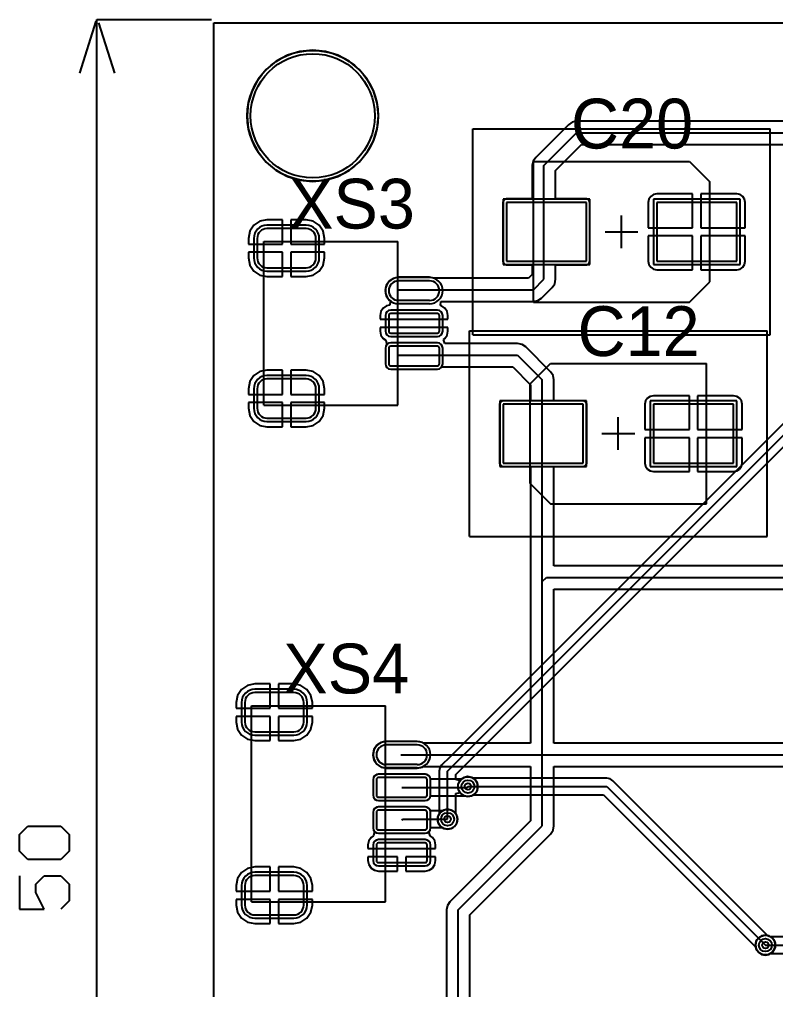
# Model space of a CAD drawing. Header units: millimetres. Extents: x 33 to 142, y 42 to 97.
# Drawn here: x 33.33 to 56.46, y 66.81 to 96.5 of the extents above; entities that cross this region are included whole.
import ezdxf

# ---------------------------------------------------------------- set-up
doc = ezdxf.new("R2010")
doc.units = ezdxf.units.MM
for name, color, linetype in [('BottomLayer', 5, 'Continuous'), ('BottomOverlay', 54, 'Continuous'), ('BottomSolder', 6, 'Continuous'), ('Mechanical13', 56, 'Continuous'), ('Mechanical15', 56, 'Continuous'), ('MultiLayer', 9, 'Continuous'), ('TopLayer', 1, 'Continuous'), ('TopOverlay', 2, 'Continuous'), ('TopPaste', 8, 'Continuous'), ('TopSolder', 216, 'Continuous'), ('ViaHoleLayer', 16, 'Continuous')]:
    doc.layers.add(name, color=color, linetype=linetype)

msp = doc.modelspace()

# ---------------------------------------------------------------- linework, layer by layer
at = {"layer": 'BottomLayer'}
for p, q in [((39.275, 46.375), (39.275, 96.4)), ((39.275, 96.4), (94.9, 96.4)), ((41.531, 95.407), (41.183, 95.221)), ((41.908, 95.521), (41.531, 95.407)), ((42.3, 95.56), (41.908, 95.521)), ((42.692, 95.521), (42.3, 95.56)), ((43.069, 95.407), (42.692, 95.521)), ((43.417, 95.221), (43.069, 95.407)), ((41.183, 95.221), (40.879, 94.971)), ((43.721, 94.971), (43.417, 95.221)), ((40.879, 94.971), (40.629, 94.667)), ((43.971, 94.667), (43.721, 94.971)), ((40.629, 94.667), (40.443, 94.319)), ((44.157, 94.319), (43.971, 94.667)), ((40.443, 94.319), (40.329, 93.942)), ((44.271, 93.942), (44.157, 94.319)), ((40.329, 93.942), (40.29, 93.55)), ((44.31, 93.55), (44.271, 93.942)), ((40.29, 93.55), (40.329, 93.158)), ((44.271, 93.158), (44.31, 93.55)), ((40.329, 93.158), (40.443, 92.781)), ((44.157, 92.781), (44.271, 93.158)), ((40.443, 92.781), (40.629, 92.433)), ((43.971, 92.433), (44.157, 92.781)), ((40.629, 92.433), (40.879, 92.129)), ((43.721, 92.129), (43.971, 92.433)), ((40.879, 92.129), (41.183, 91.879)), ((43.417, 91.879), (43.721, 92.129)), ((41.183, 91.879), (41.531, 91.693)), ((43.069, 91.693), (43.417, 91.879)), ((41.531, 91.693), (41.908, 91.579)), ((41.908, 91.579), (42.3, 91.54)), ((42.3, 91.54), (42.692, 91.579)), ((42.692, 91.579), (43.069, 91.693)), ((56.845, 84.28), (48.032, 75.468)), ((48.212, 75.287), (57.025, 84.1)), ((48.393, 75.107), (57.131, 83.845)), ((48.032, 75.468), (46.495, 73.93)), ((46.675, 73.75), (48.212, 75.287)), ((46.855, 73.57), (48.393, 75.107)), ((46.495, 73.93), (46.245, 73.68)), ((46.245, 73.68), (46.19, 73.598)), ((46.425, 73.5), (46.675, 73.75)), ((46.19, 73.598), (46.17, 73.5)), ((46.17, 73.5), (46.17, 72.184)), ((46.425, 72.025), (46.425, 73.5)), ((46.68, 73.394), (46.855, 73.57)), ((46.68, 73.24), (46.68, 73.394)), ((47.05, 73.331), (46.933, 73.308)), ((47.167, 73.308), (47.05, 73.331)), ((46.807, 73.201), (46.68, 73.24)), ((46.834, 73.241), (46.807, 73.201)), ((46.933, 73.308), (46.834, 73.241)), ((47.209, 73.28), (47.167, 73.308)), ((51.3, 73.28), (47.209, 73.28)), ((51.398, 73.26), (51.3, 73.28)), ((51.48, 73.205), (51.398, 73.26)), ((56.218, 68.467), (51.48, 73.205)), ((46.68, 72.81), (46.807, 72.849)), ((46.68, 72.184), (46.68, 72.81)), ((46.807, 72.849), (46.834, 72.809)), ((46.834, 72.809), (46.933, 72.742)), ((46.933, 72.742), (47.05, 72.719)), ((47.05, 73.025), (51.3, 73.025)), ((47.05, 72.719), (47.167, 72.742)), ((47.167, 72.742), (47.209, 72.77)), ((47.209, 72.77), (51.194, 72.77)), ((51.194, 72.77), (55.858, 68.107)), ((51.3, 73.025), (56.15, 68.175)), ((46.142, 72.142), (46.119, 72.025)), ((46.17, 72.184), (46.142, 72.142)), ((46.708, 72.142), (46.68, 72.184)), ((46.731, 72.025), (46.708, 72.142)), ((46.119, 72.025), (46.142, 71.908)), ((46.142, 71.908), (46.209, 71.809)), ((46.641, 71.809), (46.708, 71.908)), ((46.708, 71.908), (46.731, 72.025)), ((46.209, 71.809), (46.308, 71.742)), ((46.308, 71.742), (46.425, 71.719)), ((46.425, 71.719), (46.542, 71.742)), ((46.542, 71.742), (46.641, 71.809)), ((56.267, 68.458), (56.218, 68.467)), ((56.366, 68.391), (56.267, 68.458)), ((56.433, 68.292), (56.366, 68.391)), ((56.456, 68.175), (56.433, 68.292)), ((55.858, 68.107), (55.867, 68.058)), ((55.867, 68.058), (55.934, 67.959)), ((56.366, 67.959), (56.433, 68.058)), ((56.433, 68.058), (56.456, 68.175)), ((55.934, 67.959), (56.033, 67.892)), ((56.033, 67.892), (56.15, 67.869)), ((56.15, 67.869), (56.267, 67.892)), ((56.267, 67.892), (56.366, 67.959))]:
    msp.add_line(p, q, dxfattribs=at)
for centre, radius in [((42.3, 93.55), 1.9), ((47.05, 73.025), 0.2), ((46.425, 72.025), 0.2), ((56.15, 68.175), 0.2)]:
    msp.add_circle(centre, radius, dxfattribs=at)
at = {"layer": 'BottomOverlay'}
for p, q in [((35.7, 46.27), (35.7, 96.5)), ((35.7, 96.5), (39.2, 96.5)), ((35.175, 94.85), (35.675, 96.45)), ((35.75, 96.4), (36.234, 94.853)), ((33.326, 71.56), (33.58, 71.814)), ((33.326, 71.052), (33.326, 71.56)), ((33.58, 71.814), (34.596, 71.814)), ((34.596, 71.814), (34.85, 71.56)), ((34.85, 71.56), (34.85, 71.052)), ((33.58, 70.799), (33.326, 71.052)), ((34.85, 71.052), (34.596, 70.799)), ((34.596, 70.799), (33.58, 70.799)), ((33.326, 70.291), (33.326, 69.275)), ((33.834, 70.037), (34.088, 70.291)), ((34.088, 70.291), (34.596, 70.291)), ((34.596, 70.291), (34.85, 70.037)), ((33.834, 69.783), (33.834, 70.037)), ((34.088, 69.275), (33.834, 69.783)), ((34.85, 70.037), (34.85, 69.529)), ((34.85, 69.529), (34.596, 69.275)), ((33.326, 69.275), (34.088, 69.275))]:
    msp.add_line(p, q, dxfattribs=at)
at = {"layer": 'BottomSolder'}
for centre, radius in [((42.3, 93.55), 2.002), ((47.05, 73.025), 0.302), ((46.425, 72.025), 0.302), ((56.15, 68.175), 0.302)]:
    msp.add_circle(centre, radius, dxfattribs=at)
at = {"layer": 'Mechanical13'}
for p, q in [((49.05, 92.15), (53.825, 92.15)), ((49.05, 87.85), (49.05, 92.15)), ((53.825, 92.15), (54.45, 91.525)), ((54.45, 88.475), (54.45, 91.525)), ((53.825, 87.85), (54.45, 88.475)), ((49.05, 87.85), (53.825, 87.85)), ((48.95, 85.35), (49.575, 85.975)), ((49.575, 85.975), (54.35, 85.975)), ((54.35, 81.675), (54.35, 85.975)), ((48.95, 82.3), (48.95, 85.35)), ((48.95, 82.3), (49.575, 81.675)), ((49.575, 81.675), (54.35, 81.675))]:
    msp.add_line(p, q, dxfattribs=at)
at = {"layer": 'Mechanical15'}
for p, q in [((47.2, 93.15), (56.3, 93.15)), ((47.2, 86.85), (47.2, 93.15)), ((56.3, 86.85), (56.3, 93.15)), ((51.75, 89.5), (51.75, 90.5)), ((51.25, 90), (52.25, 90)), ((47.1, 86.975), (56.2, 86.975)), ((47.1, 80.675), (47.1, 86.975)), ((47.2, 86.85), (56.3, 86.85)), ((56.2, 80.675), (56.2, 86.975)), ((51.65, 83.325), (51.65, 84.325)), ((51.15, 83.825), (52.15, 83.825)), ((47.1, 80.675), (56.2, 80.675))]:
    msp.add_line(p, q, dxfattribs=at)
at = {"layer": 'MultiLayer'}
for centre, radius in [((42.3, 93.55), 1.9), ((47.05, 73.025), 0.2), ((46.425, 72.025), 0.2), ((56.15, 68.175), 0.2)]:
    msp.add_circle(centre, radius, dxfattribs=at)
at = {"layer": 'TopLayer'}
for p, q in [((39.275, 46.606), (39.275, 96.4)), ((39.275, 96.4), (94.9, 96.4)), ((41.531, 95.407), (41.183, 95.221)), ((41.908, 95.521), (41.531, 95.407)), ((42.3, 95.56), (41.908, 95.521)), ((42.692, 95.521), (42.3, 95.56)), ((43.069, 95.407), (42.692, 95.521)), ((43.417, 95.221), (43.069, 95.407)), ((41.183, 95.221), (40.879, 94.971)), ((43.721, 94.971), (43.417, 95.221)), ((40.879, 94.971), (40.629, 94.667)), ((43.971, 94.667), (43.721, 94.971)), ((40.629, 94.667), (40.443, 94.319)), ((44.157, 94.319), (43.971, 94.667)), ((40.443, 94.319), (40.329, 93.942)), ((44.271, 93.942), (44.157, 94.319)), ((40.329, 93.942), (40.29, 93.55)), ((44.31, 93.55), (44.271, 93.942)), ((40.29, 93.55), (40.329, 93.158)), ((44.271, 93.158), (44.31, 93.55)), ((50.123, 93.277), (49.123, 92.277)), ((50.238, 93.355), (50.123, 93.277)), ((50.375, 93.382), (50.238, 93.355)), ((74.475, 93.382), (50.375, 93.382)), ((40.329, 93.158), (40.443, 92.781)), ((44.157, 92.781), (44.271, 93.158)), ((49.375, 92.025), (50.375, 93.025)), ((50.375, 93.025), (59.52, 93.025)), ((40.443, 92.781), (40.629, 92.433)), ((43.971, 92.433), (44.157, 92.781)), ((49.732, 91.877), (50.523, 92.668)), ((50.523, 92.668), (59.163, 92.668)), ((40.629, 92.433), (40.879, 92.129)), ((43.721, 92.129), (43.971, 92.433)), ((40.879, 92.129), (41.183, 91.879)), ((43.417, 91.879), (43.721, 92.129)), ((49.045, 92.162), (49.018, 92.025)), ((49.123, 92.277), (49.045, 92.162)), ((41.183, 91.879), (41.531, 91.693)), ((43.069, 91.693), (43.417, 91.879)), ((49.018, 92.025), (49.018, 91.008)), ((49.375, 88.55), (49.375, 92.025)), ((49.732, 91.008), (49.732, 91.877)), ((41.531, 91.693), (41.908, 91.579)), ((41.908, 91.579), (42.3, 91.54)), ((42.3, 91.54), (42.692, 91.579)), ((42.692, 91.579), (43.069, 91.693)), ((52.726, 91.139), (52.642, 91.083)), ((52.825, 91.159), (52.726, 91.139)), ((53.923, 91.159), (52.825, 91.159)), ((53.923, 90.127), (53.923, 91.159)), ((55.275, 91.159), (54.177, 91.159)), ((54.177, 91.159), (54.177, 90.127)), ((55.374, 91.139), (55.275, 91.159)), ((55.458, 91.083), (55.374, 91.139)), ((48.148, 90.977), (48.117, 90.9)), ((48.117, 90.9), (48.117, 89.1)), ((48.225, 91.008), (48.148, 90.977)), ((49.018, 91.008), (48.225, 91.008)), ((50.675, 90.9), (48.225, 90.9)), ((48.225, 90.9), (48.225, 89.1)), ((50.675, 91.008), (49.732, 91.008)), ((50.752, 90.977), (50.675, 91.008)), ((50.675, 89.1), (50.675, 90.9)), ((50.783, 90.9), (50.752, 90.977)), ((50.783, 89.1), (50.783, 90.9)), ((52.586, 90.999), (52.566, 90.9)), ((52.566, 90.9), (52.566, 90.127)), ((52.642, 91.083), (52.586, 90.999)), ((55.275, 90.9), (52.825, 90.9)), ((52.825, 90.9), (52.825, 89.1)), ((55.275, 89.1), (55.275, 90.9)), ((55.514, 90.999), (55.458, 91.083)), ((55.534, 90.9), (55.514, 90.999)), ((55.534, 90.127), (55.534, 90.9)), ((40.684, 90.322), (40.501, 90.199)), ((40.9, 90.365), (40.684, 90.322)), ((41.373, 90.365), (40.9, 90.365)), ((41.373, 89.627), (41.373, 90.365)), ((42.1, 90.365), (41.627, 90.365)), ((41.627, 90.365), (41.627, 89.627)), ((42.316, 90.322), (42.1, 90.365)), ((42.499, 90.199), (42.316, 90.322)), ((40.378, 90.016), (40.335, 89.8)), ((40.501, 90.199), (40.378, 90.016)), ((42.1, 90.1), (40.9, 90.1)), ((42.622, 90.016), (42.499, 90.199)), ((42.665, 89.8), (42.622, 90.016)), ((52.566, 90.127), (53.923, 90.127)), ((54.177, 90.127), (55.534, 90.127)), ((40.335, 89.8), (40.335, 89.627)), ((40.6, 89.8), (40.6, 89.2)), ((42.4, 89.2), (42.4, 89.8)), ((42.665, 89.627), (42.665, 89.8)), ((53.923, 89.873), (52.566, 89.873)), ((52.566, 89.873), (52.566, 89.1)), ((53.923, 88.841), (53.923, 89.873)), ((55.534, 89.873), (54.177, 89.873)), ((54.177, 89.873), (54.177, 88.841)), ((55.534, 89.1), (55.534, 89.873)), ((40.335, 89.627), (41.373, 89.627)), ((41.373, 89.373), (40.335, 89.373)), ((40.335, 89.373), (40.335, 89.2)), ((41.373, 88.635), (41.373, 89.373)), ((41.627, 89.627), (42.665, 89.627)), ((42.665, 89.373), (41.627, 89.373)), ((41.627, 89.373), (41.627, 88.635)), ((42.665, 89.2), (42.665, 89.373)), ((40.335, 89.2), (40.378, 88.984)), ((42.622, 88.984), (42.665, 89.2)), ((48.117, 89.1), (48.148, 89.023)), ((48.225, 89.1), (50.675, 89.1)), ((50.752, 89.023), (50.783, 89.1)), ((52.566, 89.1), (52.586, 89.001)), ((52.825, 89.1), (55.275, 89.1)), ((55.514, 89.001), (55.534, 89.1)), ((40.378, 88.984), (40.501, 88.801)), ((40.501, 88.801), (40.684, 88.678)), ((40.9, 88.9), (42.1, 88.9)), ((42.316, 88.678), (42.499, 88.801)), ((42.499, 88.801), (42.622, 88.984)), ((48.148, 89.023), (48.225, 88.992)), ((48.225, 88.992), (49.018, 88.992)), ((49.018, 88.992), (49.018, 88.698)), ((49.732, 88.55), (49.732, 88.992)), ((49.732, 88.992), (50.675, 88.992)), ((50.675, 88.992), (50.752, 89.023)), ((52.586, 89.001), (52.642, 88.917)), ((52.642, 88.917), (52.726, 88.861)), ((52.726, 88.861), (52.825, 88.841)), ((52.825, 88.841), (53.923, 88.841)), ((54.177, 88.841), (55.275, 88.841)), ((55.275, 88.841), (55.374, 88.861)), ((55.374, 88.861), (55.458, 88.917)), ((55.458, 88.917), (55.514, 89.001)), ((40.684, 88.678), (40.9, 88.635)), ((40.9, 88.635), (41.373, 88.635)), ((41.627, 88.635), (42.1, 88.635)), ((42.1, 88.635), (42.316, 88.678)), ((44.637, 88.488), (44.548, 88.356)), ((44.769, 88.577), (44.637, 88.488)), ((44.925, 88.608), (44.769, 88.577)), ((45.875, 88.608), (44.925, 88.608)), ((45.875, 88.5), (44.925, 88.5)), ((46.006, 88.582), (45.875, 88.608)), ((48.902, 88.582), (46.006, 88.582)), ((49.018, 88.698), (48.902, 88.582)), ((49.05, 88.225), (49.375, 88.55)), ((49.705, 88.413), (49.732, 88.55)), ((44.548, 88.356), (44.517, 88.2)), ((44.517, 88.2), (44.548, 88.044)), ((44.9, 88.225), (49.05, 88.225)), ((49.302, 87.973), (49.627, 88.298)), ((49.627, 88.298), (49.705, 88.413)), ((44.548, 88.044), (44.637, 87.912)), ((44.637, 87.912), (44.678, 87.884)), ((44.678, 87.884), (44.679, 87.863)), ((45.875, 87.9), (44.925, 87.9)), ((49.05, 87.868), (49.187, 87.895)), ((49.187, 87.895), (49.302, 87.973)), ((44.459, 87.666), (44.389, 87.563)), ((44.562, 87.736), (44.459, 87.666)), ((44.646, 87.752), (44.562, 87.736)), ((44.679, 87.863), (44.646, 87.752)), ((46.211, 87.741), (46.223, 87.868)), ((46.238, 87.736), (46.211, 87.741)), ((46.223, 87.868), (49.05, 87.868)), ((46.341, 87.666), (46.238, 87.736)), ((46.411, 87.563), (46.341, 87.666)), ((44.389, 87.563), (44.365, 87.44)), ((44.365, 87.44), (44.365, 87.327)), ((44.365, 87.327), (46.435, 87.327)), ((44.625, 87.44), (44.625, 86.96)), ((46.115, 87.5), (44.685, 87.5)), ((46.175, 86.96), (46.175, 87.44)), ((46.435, 87.44), (46.411, 87.563)), ((46.435, 87.327), (46.435, 87.44)), ((46.435, 87.073), (44.365, 87.073)), ((44.365, 87.073), (44.365, 86.96)), ((46.435, 86.96), (46.435, 87.073)), ((44.365, 86.96), (44.389, 86.837)), ((44.389, 86.837), (44.459, 86.734)), ((44.459, 86.734), (44.533, 86.684)), ((44.685, 86.9), (46.115, 86.9)), ((46.304, 86.709), (46.341, 86.734)), ((46.343, 86.582), (46.304, 86.709)), ((46.341, 86.734), (46.411, 86.837)), ((46.411, 86.837), (46.435, 86.96)), ((44.534, 86.502), (44.522, 86.44)), ((44.522, 86.44), (44.522, 85.96)), ((44.533, 86.684), (44.559, 86.592)), ((44.557, 86.536), (44.534, 86.502)), ((44.559, 86.592), (44.557, 86.536)), ((44.625, 86.44), (44.625, 85.96)), ((46.115, 86.5), (44.685, 86.5)), ((46.175, 85.96), (46.175, 86.44)), ((48.569, 86.582), (46.343, 86.582)), ((48.706, 86.555), (48.569, 86.582)), ((48.821, 86.477), (48.706, 86.555)), ((49.577, 85.721), (48.821, 86.477)), ((44.9, 86.225), (48.569, 86.225)), ((48.569, 86.225), (49.325, 85.469)), ((44.522, 85.96), (44.534, 85.898)), ((44.534, 85.898), (44.57, 85.845)), ((44.57, 85.845), (44.623, 85.809)), ((44.623, 85.809), (44.685, 85.797)), ((44.685, 85.9), (46.115, 85.9)), ((44.685, 85.797), (46.115, 85.797)), ((46.115, 85.797), (46.177, 85.809)), ((46.177, 85.809), (46.23, 85.845)), ((46.23, 85.845), (46.246, 85.868)), ((46.246, 85.868), (48.421, 85.868)), ((48.421, 85.868), (48.968, 85.321)), ((40.501, 85.599), (40.378, 85.416)), ((40.684, 85.722), (40.501, 85.599)), ((40.9, 85.765), (40.684, 85.722)), ((41.373, 85.765), (40.9, 85.765)), ((42.1, 85.5), (40.9, 85.5)), ((41.373, 85.027), (41.373, 85.765)), ((42.1, 85.765), (41.627, 85.765)), ((41.627, 85.765), (41.627, 85.027)), ((42.316, 85.722), (42.1, 85.765)), ((42.499, 85.599), (42.316, 85.722)), ((42.622, 85.416), (42.499, 85.599)), ((49.655, 85.606), (49.577, 85.721)), ((49.682, 85.469), (49.655, 85.606)), ((40.378, 85.416), (40.335, 85.2)), ((40.335, 85.2), (40.335, 85.027)), ((40.6, 85.2), (40.6, 84.6)), ((42.4, 84.6), (42.4, 85.2)), ((42.665, 85.2), (42.622, 85.416)), ((42.665, 85.027), (42.665, 85.2)), ((48.968, 85.321), (48.968, 84.833)), ((49.325, 79.3), (49.325, 85.469)), ((49.682, 84.833), (49.682, 85.469)), ((40.335, 85.027), (41.373, 85.027)), ((41.627, 85.027), (42.665, 85.027)), ((52.542, 84.908), (52.486, 84.824)), ((52.626, 84.964), (52.542, 84.908)), ((52.725, 84.984), (52.626, 84.964)), ((53.823, 84.984), (52.725, 84.984)), ((53.823, 83.952), (53.823, 84.984)), ((55.175, 84.984), (54.077, 84.984)), ((54.077, 84.984), (54.077, 83.952)), ((55.274, 84.964), (55.175, 84.984)), ((55.358, 84.908), (55.274, 84.964)), ((55.414, 84.824), (55.358, 84.908)), ((41.373, 84.773), (40.335, 84.773)), ((40.335, 84.773), (40.335, 84.6)), ((41.373, 84.035), (41.373, 84.773)), ((42.665, 84.773), (41.627, 84.773)), ((41.627, 84.773), (41.627, 84.035)), ((42.665, 84.6), (42.665, 84.773)), ((48.048, 84.802), (48.017, 84.725)), ((48.017, 84.725), (48.017, 82.925)), ((48.125, 84.833), (48.048, 84.802)), ((48.968, 84.833), (48.125, 84.833)), ((50.575, 84.725), (48.125, 84.725)), ((48.125, 84.725), (48.125, 82.925)), ((50.575, 84.833), (49.682, 84.833)), ((50.652, 84.802), (50.575, 84.833)), ((50.575, 82.925), (50.575, 84.725)), ((50.683, 84.725), (50.652, 84.802)), ((50.683, 82.925), (50.683, 84.725)), ((52.486, 84.824), (52.466, 84.725)), ((52.466, 84.725), (52.466, 83.952)), ((55.175, 84.725), (52.725, 84.725)), ((52.725, 84.725), (52.725, 82.925)), ((55.175, 82.925), (55.175, 84.725)), ((55.434, 84.725), (55.414, 84.824)), ((55.434, 83.952), (55.434, 84.725)), ((40.335, 84.6), (40.378, 84.384)), ((40.378, 84.384), (40.501, 84.201)), ((42.499, 84.201), (42.622, 84.384)), ((42.622, 84.384), (42.665, 84.6)), ((40.501, 84.201), (40.684, 84.078)), ((40.684, 84.078), (40.9, 84.035)), ((40.9, 84.3), (42.1, 84.3)), ((40.9, 84.035), (41.373, 84.035)), ((41.627, 84.035), (42.1, 84.035)), ((42.1, 84.035), (42.316, 84.078)), ((42.316, 84.078), (42.499, 84.201)), ((52.466, 83.952), (53.823, 83.952)), ((54.077, 83.952), (55.434, 83.952)), ((53.823, 83.698), (52.466, 83.698)), ((52.466, 83.698), (52.466, 82.925)), ((53.823, 82.666), (53.823, 83.698)), ((55.434, 83.698), (54.077, 83.698)), ((54.077, 83.698), (54.077, 82.666)), ((55.434, 82.925), (55.434, 83.698)), ((48.017, 82.925), (48.048, 82.848)), ((48.048, 82.848), (48.125, 82.817)), ((48.125, 82.925), (50.575, 82.925)), ((50.575, 82.817), (50.652, 82.848)), ((50.652, 82.848), (50.683, 82.925)), ((52.466, 82.925), (52.486, 82.826)), ((52.486, 82.826), (52.542, 82.742)), ((52.725, 82.925), (55.175, 82.925)), ((55.358, 82.742), (55.414, 82.826)), ((55.414, 82.826), (55.434, 82.925)), ((48.125, 82.817), (48.968, 82.817)), ((48.968, 82.817), (48.968, 79.3)), ((49.682, 79.782), (49.682, 82.817)), ((49.682, 82.817), (50.575, 82.817)), ((52.542, 82.742), (52.626, 82.686)), ((52.626, 82.686), (52.725, 82.666)), ((52.725, 82.666), (53.823, 82.666)), ((54.077, 82.666), (55.175, 82.666)), ((55.175, 82.666), (55.274, 82.686)), ((55.274, 82.686), (55.358, 82.742)), ((56.742, 79.782), (49.682, 79.782)), ((48.968, 79.3), (48.968, 74.357)), ((49.325, 79.3), (49.45, 79.425)), ((49.325, 74), (49.325, 79.3)), ((49.45, 79.425), (57.5, 79.425)), ((49.682, 74.357), (49.682, 79.068)), ((49.682, 79.068), (56.742, 79.068)), ((40.126, 75.999), (40.003, 75.816)), ((40.309, 76.122), (40.126, 75.999)), ((40.525, 76.165), (40.309, 76.122)), ((40.998, 76.165), (40.525, 76.165)), ((40.998, 75.427), (40.998, 76.165)), ((41.725, 76.165), (41.252, 76.165)), ((41.252, 76.165), (41.252, 75.427)), ((41.941, 76.122), (41.725, 76.165)), ((42.124, 75.999), (41.941, 76.122)), ((42.247, 75.816), (42.124, 75.999)), ((40.003, 75.816), (39.96, 75.6)), ((41.725, 75.9), (40.525, 75.9)), ((42.29, 75.6), (42.247, 75.816)), ((39.96, 75.6), (39.96, 75.427)), ((39.96, 75.427), (40.998, 75.427)), ((40.225, 75.6), (40.225, 75)), ((41.252, 75.427), (42.29, 75.427)), ((42.025, 75), (42.025, 75.6)), ((42.29, 75.427), (42.29, 75.6)), ((40.998, 75.173), (39.96, 75.173)), ((39.96, 75.173), (39.96, 75)), ((40.998, 74.435), (40.998, 75.173)), ((42.29, 75.173), (41.252, 75.173)), ((41.252, 75.173), (41.252, 74.435)), ((42.29, 75), (42.29, 75.173)), ((39.96, 75), (40.003, 74.784)), ((42.247, 74.784), (42.29, 75)), ((40.003, 74.784), (40.126, 74.601)), ((40.126, 74.601), (40.309, 74.478)), ((40.525, 74.7), (41.725, 74.7)), ((41.941, 74.478), (42.124, 74.601)), ((42.124, 74.601), (42.247, 74.784)), ((40.309, 74.478), (40.525, 74.435)), ((40.525, 74.435), (40.998, 74.435)), ((41.252, 74.435), (41.725, 74.435)), ((41.725, 74.435), (41.941, 74.478)), ((44.262, 74.288), (44.173, 74.156)), ((44.394, 74.377), (44.262, 74.288)), ((44.55, 74.408), (44.394, 74.377)), ((45.5, 74.408), (44.55, 74.408)), ((45.5, 74.3), (44.55, 74.3)), ((45.656, 74.377), (45.5, 74.408)), ((45.686, 74.357), (45.656, 74.377)), ((48.968, 74.357), (45.686, 74.357)), ((61.643, 74.357), (49.682, 74.357)), ((44.173, 74.156), (44.142, 74)), ((44.142, 74), (44.173, 73.844)), ((45, 74), (45.025, 74)), ((45.025, 74), (49.325, 74)), ((49.325, 74), (62, 74)), ((49.325, 71.825), (49.325, 74)), ((44.173, 73.844), (44.262, 73.712)), ((44.262, 73.712), (44.394, 73.623)), ((44.394, 73.623), (44.55, 73.592)), ((45.5, 73.7), (44.55, 73.7)), ((45.5, 73.592), (45.656, 73.623)), ((45.656, 73.623), (45.686, 73.643)), ((45.686, 73.643), (48.968, 73.643)), ((48.968, 73.643), (48.968, 71.973)), ((49.682, 71.825), (49.682, 73.643)), ((49.682, 73.643), (62, 73.643)), ((44.195, 73.355), (44.159, 73.302)), ((44.248, 73.391), (44.195, 73.355)), ((44.31, 73.403), (44.248, 73.391)), ((45.74, 73.403), (44.31, 73.403)), ((44.55, 73.592), (45.5, 73.592)), ((45.802, 73.391), (45.74, 73.403)), ((45.855, 73.355), (45.802, 73.391)), ((45.891, 73.302), (45.855, 73.355)), ((47.05, 73.331), (46.933, 73.308)), ((47.167, 73.308), (47.05, 73.331)), ((44.159, 73.302), (44.147, 73.24)), ((44.147, 73.24), (44.147, 72.76)), ((44.25, 73.24), (44.25, 72.76)), ((45.74, 73.3), (44.31, 73.3)), ((45.8, 72.76), (45.8, 73.24)), ((45.9, 73.255), (45.891, 73.302)), ((46.854, 73.255), (45.9, 73.255)), ((46.933, 73.308), (46.854, 73.255)), ((47.266, 73.241), (47.167, 73.308)), ((47.333, 73.142), (47.266, 73.241)), ((47.356, 73.025), (47.333, 73.142)), ((44.147, 72.76), (44.159, 72.698)), ((45.025, 73), (47.025, 73)), ((45.891, 72.698), (45.9, 72.745)), ((45.9, 72.745), (46.929, 72.745)), ((46.929, 72.745), (46.933, 72.742)), ((46.933, 72.742), (47.05, 72.719)), ((47.025, 73), (47.05, 73.025)), ((47.05, 72.719), (47.167, 72.742)), ((47.167, 72.742), (47.266, 72.809)), ((47.266, 72.809), (47.333, 72.908)), ((47.333, 72.908), (47.356, 73.025)), ((44.159, 72.698), (44.195, 72.645)), ((44.195, 72.645), (44.248, 72.609)), ((44.248, 72.609), (44.31, 72.597)), ((44.31, 72.7), (45.74, 72.7)), ((44.31, 72.597), (45.74, 72.597)), ((45.74, 72.597), (45.802, 72.609)), ((45.802, 72.609), (45.855, 72.645)), ((45.855, 72.645), (45.891, 72.698)), ((44.159, 72.302), (44.147, 72.24)), ((44.147, 72.24), (44.147, 71.76)), ((44.195, 72.355), (44.159, 72.302)), ((44.248, 72.391), (44.195, 72.355)), ((44.31, 72.403), (44.248, 72.391)), ((44.25, 72.24), (44.25, 71.76)), ((45.74, 72.403), (44.31, 72.403)), ((45.74, 72.3), (44.31, 72.3)), ((45.802, 72.391), (45.74, 72.403)), ((45.8, 71.76), (45.8, 72.24)), ((45.855, 72.355), (45.802, 72.391)), ((45.891, 72.302), (45.855, 72.355)), ((45.895, 72.28), (45.891, 72.302)), ((46.266, 72.28), (45.895, 72.28)), ((46.308, 72.308), (46.266, 72.28)), ((46.425, 72.331), (46.308, 72.308)), ((46.542, 72.308), (46.425, 72.331)), ((46.641, 72.241), (46.542, 72.308)), ((46.708, 72.142), (46.641, 72.241)), ((46.731, 72.025), (46.708, 72.142)), ((45.025, 72), (45.05, 72.025)), ((45.05, 72.025), (46.425, 72.025)), ((48.968, 71.973), (46.498, 69.502)), ((46.641, 71.809), (46.708, 71.908)), ((46.708, 71.908), (46.731, 72.025)), ((44.147, 71.76), (44.159, 71.698)), ((44.184, 71.608), (44.158, 71.516)), ((44.159, 71.698), (44.182, 71.664)), ((44.182, 71.664), (44.184, 71.608)), ((44.31, 71.7), (45.74, 71.7)), ((45.866, 71.608), (45.868, 71.664)), ((45.892, 71.516), (45.866, 71.608)), ((45.868, 71.664), (45.891, 71.698)), ((45.891, 71.698), (45.903, 71.76)), ((45.903, 71.76), (45.903, 71.77)), ((45.903, 71.77), (46.266, 71.77)), ((46.266, 71.77), (46.308, 71.742)), ((46.308, 71.742), (46.425, 71.719)), ((46.425, 71.719), (46.542, 71.742)), ((46.542, 71.742), (46.641, 71.809)), ((46.75, 69.25), (49.325, 71.825)), ((47.107, 69.102), (49.577, 71.573)), ((49.577, 71.573), (49.655, 71.688)), ((49.655, 71.688), (49.682, 71.825)), ((44.014, 71.363), (43.99, 71.24)), ((44.084, 71.466), (44.014, 71.363)), ((44.158, 71.516), (44.084, 71.466)), ((45.74, 71.3), (44.31, 71.3)), ((45.966, 71.466), (45.892, 71.516)), ((46.036, 71.363), (45.966, 71.466)), ((46.06, 71.24), (46.036, 71.363)), ((43.99, 71.24), (43.99, 71.127)), ((43.99, 71.127), (46.06, 71.127)), ((44.25, 71.24), (44.25, 70.76)), ((45.8, 70.76), (45.8, 71.24)), ((46.06, 71.127), (46.06, 71.24)), ((44.898, 70.873), (43.99, 70.873)), ((43.99, 70.873), (43.99, 70.76)), ((43.99, 70.76), (44.014, 70.637)), ((44.31, 70.7), (45.74, 70.7)), ((44.898, 70.44), (44.898, 70.873)), ((46.06, 70.873), (45.152, 70.873)), ((45.152, 70.873), (45.152, 70.44)), ((46.036, 70.637), (46.06, 70.76)), ((46.06, 70.76), (46.06, 70.873)), ((40.126, 70.399), (40.003, 70.216)), ((40.309, 70.522), (40.126, 70.399)), ((40.525, 70.565), (40.309, 70.522)), ((40.998, 70.565), (40.525, 70.565)), ((40.998, 69.827), (40.998, 70.565)), ((41.725, 70.565), (41.252, 70.565)), ((41.252, 70.565), (41.252, 69.827)), ((41.941, 70.522), (41.725, 70.565)), ((42.124, 70.399), (41.941, 70.522)), ((42.247, 70.216), (42.124, 70.399)), ((44.014, 70.637), (44.084, 70.534)), ((44.084, 70.534), (44.187, 70.464)), ((44.187, 70.464), (44.31, 70.44)), ((44.31, 70.44), (44.898, 70.44)), ((45.152, 70.44), (45.74, 70.44)), ((45.74, 70.44), (45.863, 70.464)), ((45.863, 70.464), (45.966, 70.534)), ((45.966, 70.534), (46.036, 70.637)), ((40.003, 70.216), (39.96, 70)), ((41.725, 70.3), (40.525, 70.3)), ((42.29, 70), (42.247, 70.216)), ((39.96, 70), (39.96, 69.827)), ((39.96, 69.827), (40.998, 69.827)), ((40.225, 70), (40.225, 69.4)), ((41.252, 69.827), (42.29, 69.827)), ((42.025, 69.4), (42.025, 70)), ((42.29, 69.827), (42.29, 70)), ((40.998, 69.573), (39.96, 69.573)), ((39.96, 69.573), (39.96, 69.4)), ((40.998, 68.835), (40.998, 69.573)), ((42.29, 69.573), (41.252, 69.573)), ((41.252, 69.573), (41.252, 68.835)), ((42.29, 69.4), (42.29, 69.573)), ((46.498, 69.502), (46.42, 69.387)), ((39.96, 69.4), (40.003, 69.184)), ((40.003, 69.184), (40.126, 69.001)), ((42.124, 69.001), (42.247, 69.184)), ((42.247, 69.184), (42.29, 69.4)), ((46.42, 69.387), (46.393, 69.25)), ((46.393, 69.25), (46.393, 60.658)), ((46.75, 60.375), (46.75, 69.25)), ((40.126, 69.001), (40.309, 68.878)), ((40.309, 68.878), (40.525, 68.835)), ((40.525, 69.1), (41.725, 69.1)), ((41.725, 68.835), (41.941, 68.878)), ((41.941, 68.878), (42.124, 69.001)), ((47.107, 60.658), (47.107, 69.102)), ((40.525, 68.835), (40.998, 68.835)), ((41.252, 68.835), (41.725, 68.835)), ((55.867, 68.292), (55.844, 68.175)), ((55.934, 68.391), (55.867, 68.292)), ((56.033, 68.458), (55.934, 68.391)), ((56.15, 68.481), (56.033, 68.458)), ((56.267, 68.458), (56.15, 68.481)), ((56.309, 68.43), (56.267, 68.458)), ((62.4, 68.43), (56.309, 68.43)), ((55.844, 68.175), (55.867, 68.058)), ((55.867, 68.058), (55.934, 67.959)), ((56.15, 68.175), (62.4, 68.175)), ((55.934, 67.959), (56.033, 67.892)), ((56.033, 67.892), (56.15, 67.869)), ((56.15, 67.869), (56.267, 67.892)), ((56.267, 67.892), (56.309, 67.92)), ((56.309, 67.92), (62.294, 67.92))]:
    msp.add_line(p, q, dxfattribs=at)
for centre, radius in [((42.3, 93.55), 1.9), ((47.05, 73.025), 0.2), ((46.425, 72.025), 0.2), ((56.15, 68.175), 0.2)]:
    msp.add_circle(centre, radius, dxfattribs=at)
for centre, radius, start, end in [((40.9, 89.8), 0.3, 90, 180), ((42.1, 89.8), 0.3, 0, 90), ((40.9, 89.2), 0.3, 180, 270), ((42.1, 89.2), 0.3, 270, 0), ((44.925, 88.2), 0.3, 90, 270), ((45.875, 88.2), 0.3, 270, 90), ((44.685, 87.44), 0.06, 90, 180), ((46.115, 87.44), 0.06, 0, 90), ((44.685, 86.96), 0.06, 180, 270), ((46.115, 86.96), 0.06, 270, 0), ((44.685, 86.44), 0.06, 90, 180), ((46.115, 86.44), 0.06, 0, 90), ((44.685, 85.96), 0.06, 180, 270), ((46.115, 85.96), 0.06, 270, 0), ((40.9, 85.2), 0.3, 90, 180), ((42.1, 85.2), 0.3, 0, 90), ((40.9, 84.6), 0.3, 180, 270), ((42.1, 84.6), 0.3, 270, 0), ((40.525, 75.6), 0.3, 90, 180), ((41.725, 75.6), 0.3, 0, 90), ((40.525, 75), 0.3, 180, 270), ((41.725, 75), 0.3, 270, 0), ((44.55, 74), 0.3, 90, 270), ((45.5, 74), 0.3, 270, 90), ((44.31, 73.24), 0.06, 90, 180), ((45.74, 73.24), 0.06, 0, 90), ((44.31, 72.76), 0.06, 180, 270), ((45.74, 72.76), 0.06, 270, 0), ((44.31, 72.24), 0.06, 90, 180), ((45.74, 72.24), 0.06, 0, 90), ((44.31, 71.76), 0.06, 180, 270), ((45.74, 71.76), 0.06, 270, 0), ((44.31, 71.24), 0.06, 90, 180), ((45.74, 71.24), 0.06, 0, 90), ((44.31, 70.76), 0.06, 180, 270), ((45.74, 70.76), 0.06, 270, 0), ((40.525, 70), 0.3, 90, 180), ((41.725, 70), 0.3, 0, 90), ((40.525, 69.4), 0.3, 180, 270), ((41.725, 69.4), 0.3, 270, 0)]:
    msp.add_arc(centre, radius, start, end, dxfattribs=at)
at = {"layer": 'TopOverlay'}
for p, q in [((39.275, 46.375), (39.275, 96.4)), ((39.275, 96.4), (142.075, 96.4)), ((49.05, 92.15), (53.825, 92.15)), ((49.05, 91.2), (49.05, 92.15)), ((53.825, 92.15), (54.45, 91.525)), ((54.45, 91.2), (54.45, 91.525)), ((40.8, 84.7), (40.8, 89.7)), ((40.8, 89.7), (43.8, 89.7)), ((43.2, 89.7), (44.9, 89.7)), ((44.9, 84.7), (44.9, 89.7)), ((49.05, 87.85), (49.05, 88.8)), ((54.45, 88.475), (54.45, 88.8)), ((53.825, 87.85), (54.45, 88.475)), ((49.05, 87.85), (53.825, 87.85)), ((40.8, 84.7), (40.8, 86.2)), ((48.95, 85.35), (49.575, 85.975)), ((49.575, 85.975), (54.35, 85.975)), ((54.35, 85.025), (54.35, 85.975)), ((48.95, 85.025), (48.95, 85.35)), ((40.8, 84.7), (44.9, 84.7)), ((48.95, 82.3), (48.95, 82.625)), ((54.35, 81.675), (54.35, 82.625)), ((48.95, 82.3), (49.575, 81.675)), ((49.575, 81.675), (54.35, 81.675)), ((40.425, 75.5), (43.425, 75.5)), ((40.425, 70.5), (40.425, 75.5)), ((42.825, 75.5), (44.525, 75.5)), ((44.525, 69.5), (44.525, 75.5)), ((40.425, 69.5), (40.425, 71)), ((40.425, 69.5), (44.525, 69.5))]:
    msp.add_line(p, q, dxfattribs=at)
at = {"layer": 'TopPaste'}
for p, q in [((50.675, 90.9), (48.225, 90.9)), ((48.225, 90.9), (48.225, 89.1)), ((50.675, 89.1), (50.675, 90.9)), ((55.275, 90.9), (52.825, 90.9)), ((52.825, 90.9), (52.825, 89.1)), ((55.275, 89.1), (55.275, 90.9)), ((42.1, 90.1), (40.9, 90.1)), ((40.6, 89.8), (40.6, 89.2)), ((42.4, 89.2), (42.4, 89.8)), ((48.225, 89.1), (50.675, 89.1)), ((52.825, 89.1), (55.275, 89.1)), ((40.9, 88.9), (42.1, 88.9)), ((45.875, 88.5), (44.925, 88.5)), ((45.875, 87.9), (44.925, 87.9)), ((44.625, 87.44), (44.625, 86.96)), ((46.115, 87.5), (44.685, 87.5)), ((46.175, 86.96), (46.175, 87.44)), ((44.685, 86.9), (46.115, 86.9)), ((44.625, 86.44), (44.625, 85.96)), ((46.115, 86.5), (44.685, 86.5)), ((46.175, 85.96), (46.175, 86.44)), ((44.685, 85.9), (46.115, 85.9)), ((42.1, 85.5), (40.9, 85.5)), ((40.6, 85.2), (40.6, 84.6)), ((42.4, 84.6), (42.4, 85.2)), ((50.575, 84.725), (48.125, 84.725)), ((48.125, 84.725), (48.125, 82.925)), ((50.575, 82.925), (50.575, 84.725)), ((55.175, 84.725), (52.725, 84.725)), ((52.725, 84.725), (52.725, 82.925)), ((55.175, 82.925), (55.175, 84.725)), ((40.9, 84.3), (42.1, 84.3)), ((48.125, 82.925), (50.575, 82.925)), ((52.725, 82.925), (55.175, 82.925)), ((41.725, 75.9), (40.525, 75.9)), ((40.225, 75.6), (40.225, 75)), ((42.025, 75), (42.025, 75.6)), ((40.525, 74.7), (41.725, 74.7)), ((45.5, 74.3), (44.55, 74.3)), ((45.5, 73.7), (44.55, 73.7)), ((44.25, 73.24), (44.25, 72.76)), ((45.74, 73.3), (44.31, 73.3)), ((45.8, 72.76), (45.8, 73.24)), ((44.31, 72.7), (45.74, 72.7)), ((44.25, 72.24), (44.25, 71.76)), ((45.74, 72.3), (44.31, 72.3)), ((45.8, 71.76), (45.8, 72.24)), ((44.31, 71.7), (45.74, 71.7)), ((45.74, 71.3), (44.31, 71.3)), ((44.25, 71.24), (44.25, 70.76)), ((45.8, 70.76), (45.8, 71.24)), ((44.31, 70.7), (45.74, 70.7)), ((41.725, 70.3), (40.525, 70.3)), ((40.225, 70), (40.225, 69.4)), ((42.025, 69.4), (42.025, 70)), ((40.525, 69.1), (41.725, 69.1))]:
    msp.add_line(p, q, dxfattribs=at)
for centre, radius, start, end in [((40.9, 89.8), 0.3, 90, 180), ((42.1, 89.8), 0.3, 0, 90), ((40.9, 89.2), 0.3, 180, 270), ((42.1, 89.2), 0.3, 270, 0), ((44.925, 88.2), 0.3, 90, 270), ((45.875, 88.2), 0.3, 270, 90), ((44.685, 87.44), 0.06, 90, 180), ((46.115, 87.44), 0.06, 0, 90), ((44.685, 86.96), 0.06, 180, 270), ((46.115, 86.96), 0.06, 270, 0), ((44.685, 86.44), 0.06, 90, 180), ((46.115, 86.44), 0.06, 0, 90), ((44.685, 85.96), 0.06, 180, 270), ((46.115, 85.96), 0.06, 270, 0), ((40.9, 85.2), 0.3, 90, 180), ((42.1, 85.2), 0.3, 0, 90), ((40.9, 84.6), 0.3, 180, 270), ((42.1, 84.6), 0.3, 270, 0), ((40.525, 75.6), 0.3, 90, 180), ((41.725, 75.6), 0.3, 0, 90), ((40.525, 75), 0.3, 180, 270), ((41.725, 75), 0.3, 270, 0), ((44.55, 74), 0.3, 90, 270), ((45.5, 74), 0.3, 270, 90), ((44.31, 73.24), 0.06, 90, 180), ((45.74, 73.24), 0.06, 0, 90), ((44.31, 72.76), 0.06, 180, 270), ((45.74, 72.76), 0.06, 270, 0), ((44.31, 72.24), 0.06, 90, 180), ((45.74, 72.24), 0.06, 0, 90), ((44.31, 71.76), 0.06, 180, 270), ((45.74, 71.76), 0.06, 270, 0), ((44.31, 71.24), 0.06, 90, 180), ((45.74, 71.24), 0.06, 0, 90), ((44.31, 70.76), 0.06, 180, 270), ((45.74, 70.76), 0.06, 270, 0), ((40.525, 70), 0.3, 90, 180), ((41.725, 70), 0.3, 0, 90), ((40.525, 69.4), 0.3, 180, 270), ((41.725, 69.4), 0.3, 270, 0)]:
    msp.add_arc(centre, radius, start, end, dxfattribs=at)
at = {"layer": 'TopSolder'}
for p, q in [((50.777, 91.002), (48.123, 91.002)), ((48.123, 91.002), (48.123, 88.998)), ((50.777, 88.998), (50.777, 91.002)), ((55.377, 91.002), (52.723, 91.002)), ((52.723, 91.002), (52.723, 88.998)), ((55.377, 88.998), (55.377, 91.002)), ((42.1, 90.202), (40.9, 90.202)), ((40.498, 89.8), (40.498, 89.2)), ((42.502, 89.2), (42.502, 89.8)), ((40.9, 88.798), (42.1, 88.798)), ((48.123, 88.998), (50.777, 88.998)), ((52.723, 88.998), (55.377, 88.998)), ((45.875, 88.602), (44.925, 88.602)), ((46.115, 87.602), (44.685, 87.602)), ((45.875, 87.798), (44.925, 87.798)), ((44.523, 87.44), (44.523, 86.96)), ((46.277, 86.96), (46.277, 87.44)), ((44.685, 86.798), (46.115, 86.798)), ((44.523, 86.44), (44.523, 85.96)), ((46.115, 86.602), (44.685, 86.602)), ((46.277, 85.96), (46.277, 86.44)), ((44.685, 85.798), (46.115, 85.798)), ((42.1, 85.602), (40.9, 85.602)), ((40.498, 85.2), (40.498, 84.6)), ((42.502, 84.6), (42.502, 85.2)), ((50.677, 84.827), (48.023, 84.827)), ((48.023, 84.827), (48.023, 82.823)), ((50.677, 82.823), (50.677, 84.827)), ((55.277, 84.827), (52.623, 84.827)), ((52.623, 84.827), (52.623, 82.823)), ((55.277, 82.823), (55.277, 84.827)), ((40.9, 84.198), (42.1, 84.198)), ((48.023, 82.823), (50.677, 82.823)), ((52.623, 82.823), (55.277, 82.823)), ((41.725, 76.002), (40.525, 76.002)), ((40.123, 75.6), (40.123, 75)), ((42.127, 75), (42.127, 75.6)), ((40.525, 74.598), (41.725, 74.598)), ((45.5, 74.402), (44.55, 74.402)), ((45.74, 73.402), (44.31, 73.402)), ((45.5, 73.598), (44.55, 73.598)), ((44.148, 73.24), (44.148, 72.76)), ((45.902, 72.76), (45.902, 73.24)), ((44.31, 72.598), (45.74, 72.598)), ((44.148, 72.24), (44.148, 71.76)), ((45.74, 72.402), (44.31, 72.402)), ((45.902, 71.76), (45.902, 72.24)), ((44.31, 71.598), (45.74, 71.598)), ((45.74, 71.402), (44.31, 71.402)), ((44.148, 71.24), (44.148, 70.76)), ((45.902, 70.76), (45.902, 71.24)), ((41.725, 70.402), (40.525, 70.402)), ((44.31, 70.598), (45.74, 70.598)), ((40.123, 70), (40.123, 69.4)), ((42.127, 69.4), (42.127, 70)), ((40.525, 68.998), (41.725, 68.998))]:
    msp.add_line(p, q, dxfattribs=at)
for centre, radius in [((42.3, 93.55), 2.002), ((47.05, 73.025), 0.302), ((46.425, 72.025), 0.302), ((56.15, 68.175), 0.302)]:
    msp.add_circle(centre, radius, dxfattribs=at)
for centre, radius, start, end in [((40.9, 89.8), 0.402, 90, 180), ((42.1, 89.8), 0.402, 0, 90), ((40.9, 89.2), 0.402, 180, 270), ((42.1, 89.2), 0.402, 270, 0), ((44.925, 88.2), 0.402, 90, 270), ((45.875, 88.2), 0.402, 270, 90), ((44.685, 87.44), 0.162, 90, 180), ((46.115, 87.44), 0.162, 0, 90), ((44.685, 86.96), 0.162, 180, 270), ((46.115, 86.96), 0.162, 270, 0), ((44.685, 86.44), 0.162, 90, 180), ((46.115, 86.44), 0.162, 0, 90), ((44.685, 85.96), 0.162, 180, 270), ((46.115, 85.96), 0.162, 270, 0), ((40.9, 85.2), 0.402, 90, 180), ((42.1, 85.2), 0.402, 0, 90), ((40.9, 84.6), 0.402, 180, 270), ((42.1, 84.6), 0.402, 270, 0), ((40.525, 75.6), 0.402, 90, 180), ((41.725, 75.6), 0.402, 0, 90), ((40.525, 75), 0.402, 180, 270), ((41.725, 75), 0.402, 270, 0), ((44.55, 74), 0.402, 90, 270), ((45.5, 74), 0.402, 270, 90), ((44.31, 73.24), 0.162, 90, 180), ((45.74, 73.24), 0.162, 0, 90), ((44.31, 72.76), 0.162, 180, 270), ((45.74, 72.76), 0.162, 270, 0), ((44.31, 72.24), 0.162, 90, 180), ((45.74, 72.24), 0.162, 0, 90), ((44.31, 71.76), 0.162, 180, 270), ((45.74, 71.76), 0.162, 270, 0), ((44.31, 71.24), 0.162, 90, 180), ((45.74, 71.24), 0.162, 0, 90), ((44.31, 70.76), 0.162, 180, 270), ((45.74, 70.76), 0.162, 270, 0), ((40.525, 70), 0.402, 90, 180), ((41.725, 70), 0.402, 0, 90), ((40.525, 69.4), 0.402, 180, 270), ((41.725, 69.4), 0.402, 270, 0)]:
    msp.add_arc(centre, radius, start, end, dxfattribs=at)
at = {"layer": 'ViaHoleLayer'}
for centre, radius in [((42.3, 93.55), 1.9), ((47.05, 73.025), 0.1), ((46.425, 72.025), 0.1), ((56.15, 68.175), 0.1)]:
    msp.add_circle(centre, radius, dxfattribs=at)

# ---------------------------------------------------------------- texts
at = {"layer": 'TopOverlay'}
for s, p in [('С20', (50.2, 92.55)), ('XS3', (41.575, 90.1)), ('С12', (50.4, 86.2)), ('XS4', (41.4, 75.875))]:
    msp.add_text(s, height=1.524, dxfattribs=at).set_placement(p)

doc.saveas('drawing.dxf')
